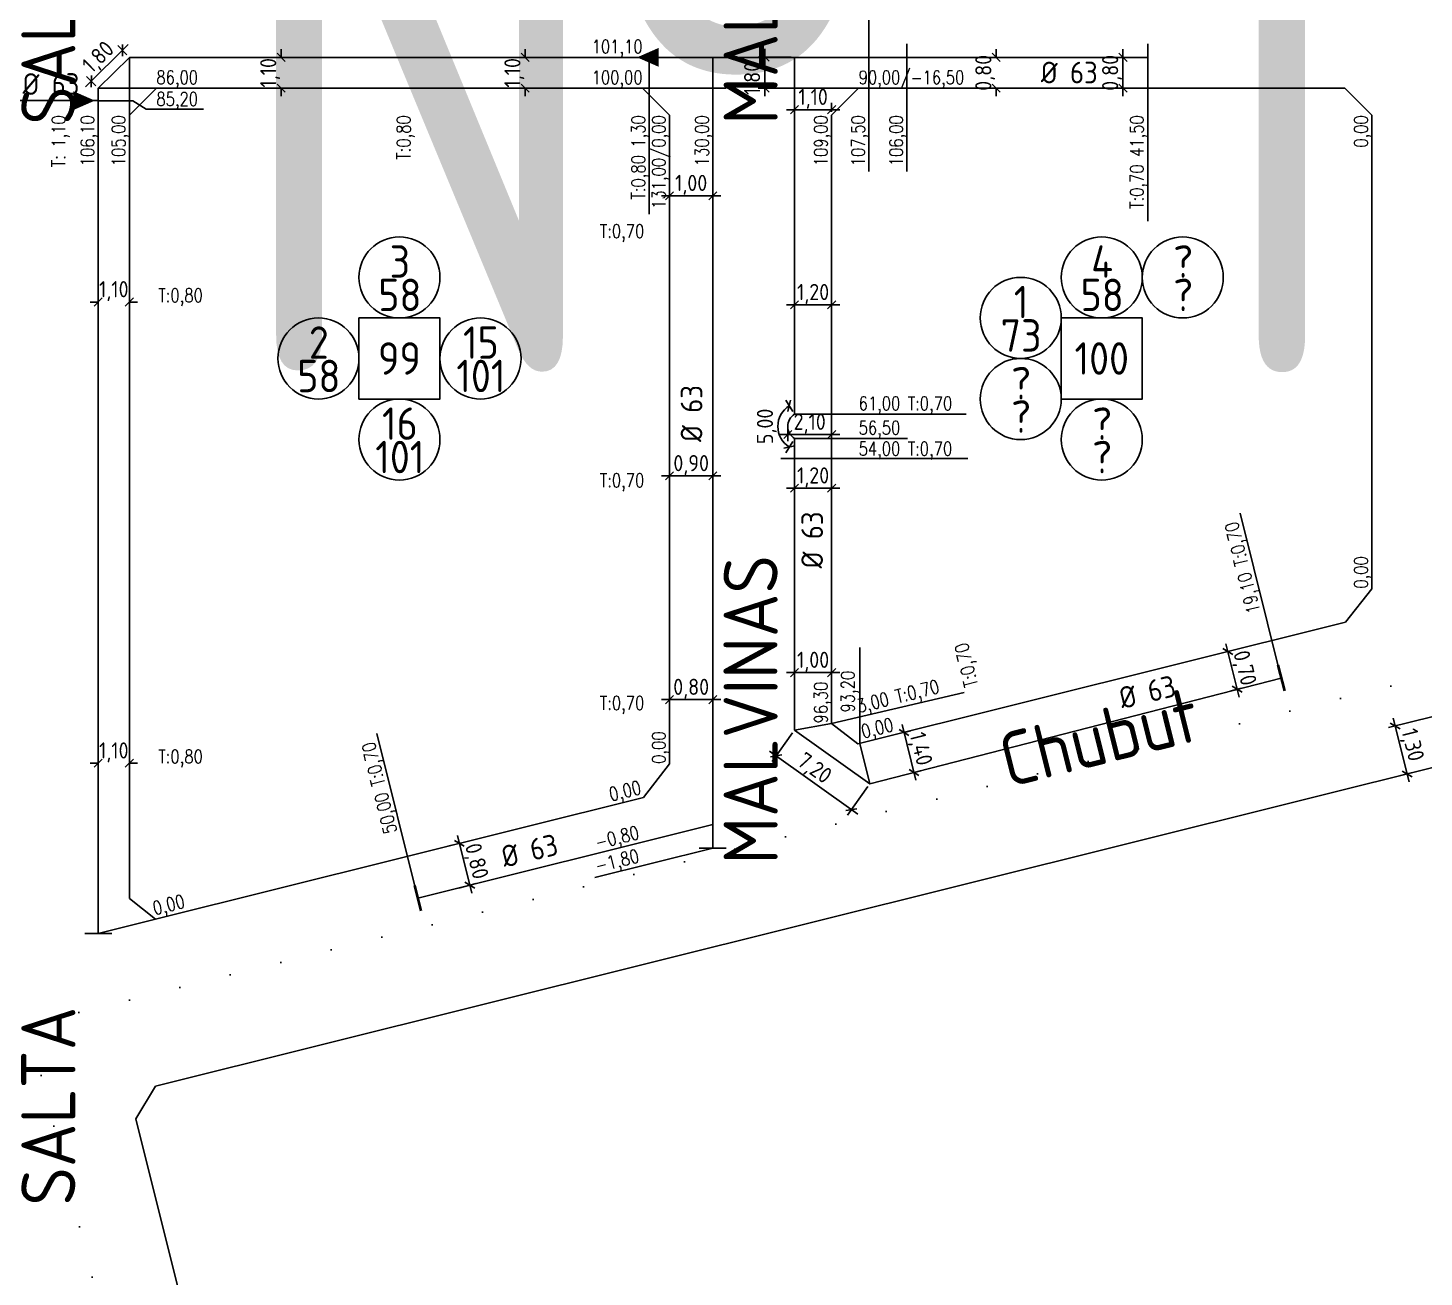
# Model space of a CAD drawing. Extents: x -48 to 13651, y -112 to 3468.
# Drawn here: x 2533.5 to 2791.9, y 859.2 to 1090.3 of the extents above; entities that cross this region are included whole.
import ezdxf
from ezdxf.enums import TextEntityAlignment as Align

# ---------------------------------------------------------------- set-up
doc = ezdxf.new("R2010")
doc.units = 0
doc.header["$LTSCALE"] = 6
doc.header["$MEASUREMENT"] = 0
doc.linetypes.add('DOT2', pattern=[3.175, 0, -3.175])
doc.layers.get('0').update_dxf_attribs({"linetype": 'CONTINUOUS'})
doc.layers.get('DEFPOINTS').update_dxf_attribs({"linetype": 'CONTINUOUS'})
for name, color, linetype in [('A50', 40, 'CONTINUOUS'), ('AMPLIACIONES', 2, 'CONTINUOUS'), ('CAS', 7, 'CONTINUOUS'), ('Caño 110mm', 170, 'CONTINUOUS'), ('COTA', 2, 'CONTINUOUS'), ('Cotas', 7, 'CONTINUOUS'), ('MANZANAS', 7, 'CONTINUOUS'), ('NUMERO-CROQUIS', 13, 'CONTINUOUS'), ('NUMERO-MANZANA', 4, 'CONTINUOUS'), ('PROGRESIVA', 60, 'CONTINUOUS'), ('RADIO', 4, 'DOT2'), ('REDUCCIONES', 13, 'CONTINUOUS'), ('TXTDIAMETRO', 7, 'CONTINUOUS')]:
    doc.layers.add(name, color=color, linetype=linetype)
doc.layers.add('ATENCION', color=7, linetype='CONTINUOUS', plot=False)
doc.styles.add('ABADIMTCONDE', font='isocp.shx')
doc.styles.add('GEOSLAB703LTBT', font='isocp.shx', dxfattribs={"width": 0.9, "height": 8})
doc.styles.add('ROMANS', font='romans.shx', dxfattribs={"width": 0.8, "height": 2.5})
doc.dimstyles.new('COTA02', dxfattribs={"dimtxt": 3, "dimasz": 1.5, "dimexe": 1.25, "dimexo": 0.625, "dimgap": 0.3, "dimtad": 1, "dimtoh": 1, "dimdsep": 46, "dimlunit": 6, "dimtxsty": 'ABADIMTCONDE', "dimblk1": 'OBLIQUE', "dimblk2": 'OBLIQUE', "dimsah": 1, "dimcen": 2.5, "dimdle": 1.5, "dimclrd": 60, "dimclre": 60, "dimclrt": 256, "dimadec": 0, "dimazin": 0, "dimtfac": 1, "dimtix": 1, "dimtofl": 0, "dimtmove": 0, "dimatfit": 0, "dimldrblk": 'OBLIQUE', "dimfxl": 1, "dimtolj": 1, "dimtzin": 0, "dimarcsym": 0})

# ---------------------------------------------------------------- blocks, each defined once
blk = doc.blocks.new('CUADRADO')
at = {"layer": 'NUMERO-MANZANA', "linetype": 'Continuous'}
blk.add_lwpolyline([(-7.5, -7.5), (7.5, -7.5), (7.5, 7.5), (-7.5, 7.5)], close=True, dxfattribs=at)
blk = doc.blocks.new('_OBLIQUE')
at = {"color": 0, "linetype": 'ByBlock'}
blk.add_line((-0.5, -0.5), (0.5, 0.5), dxfattribs=at)
blk = doc.blocks.new('*D1523')
at = {"layer": 'DEFPOINTS', "color": 0, "transparency": 16777216}
for p in [(2669.89, 1084.91), (2675.36, 1084.91), (2675.36, 1079.15)]:
    blk.add_point(p, dxfattribs=at)
at = {"layer": 'PROGRESIVA', "color": 60, "lineweight": -2, "transparency": 16777216}
for p, q in [((2669.89, 1077.65), (2669.89, 1086.41)), ((2674.73, 1084.91), (2668.64, 1084.91)), ((2674.73, 1079.15), (2668.64, 1079.15))]:
    blk.add_line(p, q, dxfattribs=at)
at = {"layer": 'PROGRESIVA', "color": 60, "lineweight": -2, "transparency": 16777216, "xscale": 1.5, "yscale": 1.5, "zscale": 1.5}
for p, rotation in [((2669.89, 1084.91), 90), ((2669.89, 1079.15), 270)]:
    blk.add_blockref('_OBLIQUE', p, dxfattribs=dict(at, rotation=rotation))
at = {"layer": 'PROGRESIVA', "transparency": 16777216, "insert": (2667.86, 1080.96), "char_height": 3, "attachment_point": 5, "rotation": 90, "style": 'ABADIMTCONDE'}
blk.add_mtext('\\A1;1,80', dxfattribs=at)
blk = doc.blocks.new('*D1524')
at = {"layer": 'DEFPOINTS', "color": 0, "transparency": 16777216}
for p in [(2625.52, 1084.86), (2626.15, 1084.86), (2626.15, 1079.15)]:
    blk.add_point(p, dxfattribs=at)
at = {"layer": 'PROGRESIVA', "color": 60, "lineweight": -2, "transparency": 16777216}
for p, q in [((2625.52, 1084.86), (2625.52, 1086.36)), ((2625.52, 1084.86), (2624.27, 1084.86)), ((2625.52, 1079.15), (2624.27, 1079.15)), ((2625.52, 1079.15), (2625.52, 1077.65))]:
    blk.add_line(p, q, dxfattribs=at)
at = {"layer": 'PROGRESIVA', "color": 60, "lineweight": -2, "transparency": 16777216, "xscale": 1.5, "yscale": 1.5, "zscale": 1.5}
for p, rotation in [((2625.52, 1084.86), 270), ((2625.52, 1079.15), 90)]:
    blk.add_blockref('_OBLIQUE', p, dxfattribs=dict(at, rotation=rotation))
at = {"layer": 'PROGRESIVA', "transparency": 16777216, "insert": (2623.49, 1082), "char_height": 3, "attachment_point": 5, "rotation": 90, "style": 'ABADIMTCONDE'}
blk.add_mtext('\\A1;1,10', dxfattribs=at)
blk = doc.blocks.new('*D1525')
at = {"layer": 'DEFPOINTS', "color": 0, "transparency": 16777216}
for p in [(2580.32, 1084.86), (2580.95, 1084.86), (2580.95, 1079.15)]:
    blk.add_point(p, dxfattribs=at)
at = {"layer": 'PROGRESIVA', "color": 60, "lineweight": -2, "transparency": 16777216}
for p, q in [((2580.32, 1084.86), (2580.32, 1086.36)), ((2580.32, 1084.86), (2579.07, 1084.86)), ((2580.32, 1079.15), (2579.07, 1079.15)), ((2580.32, 1079.15), (2580.32, 1077.65))]:
    blk.add_line(p, q, dxfattribs=at)
at = {"layer": 'PROGRESIVA', "color": 60, "lineweight": -2, "transparency": 16777216, "xscale": 1.5, "yscale": 1.5, "zscale": 1.5}
for p, rotation in [((2580.32, 1084.86), 270), ((2580.32, 1079.15), 90)]:
    blk.add_blockref('_OBLIQUE', p, dxfattribs=dict(at, rotation=rotation))
at = {"layer": 'PROGRESIVA', "transparency": 16777216, "insert": (2578.29, 1082), "char_height": 3, "attachment_point": 5, "rotation": 90, "style": 'ABADIMTCONDE'}
blk.add_mtext('\\A1;1,10', dxfattribs=at)
blk = doc.blocks.new('*D1526')
at = {"layer": 'DEFPOINTS', "color": 0, "transparency": 16777216}
for p in [(2552.23, 1084.86), (2545.19, 1080.43), (2546.47, 1079.15)]:
    blk.add_point(p, dxfattribs=at)
at = {"layer": 'PROGRESIVA', "color": 60, "lineweight": -2, "transparency": 16777216}
for p, q in [((2552.02, 1087.21), (2544.13, 1079.38)), ((2551.79, 1085.31), (2550.08, 1087.04)), ((2546.03, 1079.59), (2544.31, 1081.32))]:
    blk.add_line(p, q, dxfattribs=at)
at = {"layer": 'PROGRESIVA', "color": 60, "lineweight": -2, "transparency": 16777216, "xscale": 1.5, "yscale": 1.5, "zscale": 1.5}
for p, rotation in [((2550.96, 1086.15), 44.76811849704754), ((2545.19, 1080.43), 224.7681184970475)]:
    blk.add_blockref('_OBLIQUE', p, dxfattribs=dict(at, rotation=rotation))
at = {"layer": 'PROGRESIVA', "transparency": 16777216, "insert": (2546.65, 1084.73), "char_height": 3, "attachment_point": 5, "rotation": 44.7681, "style": 'ABADIMTCONDE'}
blk.add_mtext('\\A1;1,80', dxfattribs=at)
blk = doc.blocks.new('*D1527')
at = {"layer": 'DEFPOINTS', "color": 0, "transparency": 16777216}
for p in [(2552.23, 954.25), (2546.47, 951.95), (2552.23, 951.95)]:
    blk.add_point(p, dxfattribs=at)
at = {"layer": 'PROGRESIVA', "color": 60, "lineweight": -2, "transparency": 16777216}
for p, q in [((2546.47, 954.25), (2544.97, 954.25)), ((2546.47, 952.57), (2546.47, 955.5)), ((2552.23, 952.57), (2552.23, 955.5)), ((2552.23, 954.25), (2553.73, 954.25))]:
    blk.add_line(p, q, dxfattribs=at)
at = {"layer": 'PROGRESIVA', "color": 60, "lineweight": -2, "transparency": 16777216, "xscale": 1.5, "yscale": 1.5, "zscale": 1.5}
blk.add_blockref('_OBLIQUE', (2546.47, 954.25), dxfattribs=at)
at = {"layer": 'PROGRESIVA', "color": 60, "lineweight": -2, "transparency": 16777216, "xscale": 1.5, "yscale": 1.5, "zscale": 1.5, "rotation": 180}
blk.add_blockref('_OBLIQUE', (2552.23, 954.25), dxfattribs=at)
at = {"layer": 'PROGRESIVA', "transparency": 16777216, "insert": (2549.35, 956.27), "char_height": 3, "attachment_point": 5, "style": 'ABADIMTCONDE'}
blk.add_mtext('\\A1;1,10', dxfattribs=at)
blk = doc.blocks.new('*D1528')
at = {"layer": 'DEFPOINTS', "color": 0, "transparency": 16777216}
for p in [(2552.23, 1039.59), (2546.47, 1037.28), (2552.23, 1037.28)]:
    blk.add_point(p, dxfattribs=at)
at = {"layer": 'PROGRESIVA', "color": 60, "lineweight": -2, "transparency": 16777216}
for p, q in [((2546.47, 1039.59), (2544.97, 1039.59)), ((2546.47, 1037.91), (2546.47, 1040.84)), ((2552.23, 1037.91), (2552.23, 1040.84)), ((2552.23, 1039.59), (2553.73, 1039.59))]:
    blk.add_line(p, q, dxfattribs=at)
at = {"layer": 'PROGRESIVA', "color": 60, "lineweight": -2, "transparency": 16777216, "xscale": 1.5, "yscale": 1.5, "zscale": 1.5}
blk.add_blockref('_OBLIQUE', (2546.47, 1039.59), dxfattribs=at)
at = {"layer": 'PROGRESIVA', "color": 60, "lineweight": -2, "transparency": 16777216, "xscale": 1.5, "yscale": 1.5, "zscale": 1.5, "rotation": 180}
blk.add_blockref('_OBLIQUE', (2552.23, 1039.59), dxfattribs=at)
at = {"layer": 'PROGRESIVA', "transparency": 16777216, "insert": (2549.35, 1041.61), "char_height": 3, "attachment_point": 5, "style": 'ABADIMTCONDE'}
blk.add_mtext('\\A1;1,10', dxfattribs=at)
blk = doc.blocks.new('*D1532')
at = {"layer": 'DEFPOINTS', "color": 0, "transparency": 16777216}
for p in [(2696.17, 1084.86), (2712.69, 1084.86), (2702.67, 1079.15)]:
    blk.add_point(p, dxfattribs=at)
at = {"layer": 'PROGRESIVA', "color": 60, "lineweight": -2, "transparency": 16777216}
for p, q in [((2712.69, 1084.86), (2712.69, 1086.36)), ((2696.8, 1084.86), (2713.94, 1084.86)), ((2703.3, 1079.15), (2713.94, 1079.15)), ((2712.69, 1079.15), (2712.69, 1077.65))]:
    blk.add_line(p, q, dxfattribs=at)
at = {"layer": 'PROGRESIVA', "color": 60, "lineweight": -2, "transparency": 16777216, "xscale": 1.5, "yscale": 1.5, "zscale": 1.5}
for p, rotation in [((2712.69, 1084.86), 270), ((2712.69, 1079.15), 90)]:
    blk.add_blockref('_OBLIQUE', p, dxfattribs=dict(at, rotation=rotation))
at = {"layer": 'PROGRESIVA', "transparency": 16777216, "insert": (2710.66, 1082), "char_height": 3, "attachment_point": 5, "rotation": 90, "style": 'ABADIMTCONDE'}
blk.add_mtext('\\A1;0,80', dxfattribs=at)
blk = doc.blocks.new('*D1570')
at = {"layer": 'DEFPOINTS', "color": 0, "transparency": 16777216}
for p in [(2675.36, 1018.83), (2672.52, 1018.06), (2676.75, 1016.58), (2675.36, 1014.33)]:
    blk.add_point(p, dxfattribs=at)
at = {"layer": 'PROGRESIVA', "color": 60, "lineweight": -2, "transparency": 16777216}
for p, q in [((2675.03, 1019.36), (2673.73, 1021.45)), ((2675.03, 1013.79), (2673.73, 1011.7))]:
    blk.add_line(p, q, dxfattribs=at)
blk.add_arc((2676.75, 1016.58), 4.48, 121.8142, 238.1858, dxfattribs=at)
at = {"layer": 'PROGRESIVA', "color": 60, "lineweight": -2, "transparency": 16777216, "xscale": 1.5, "yscale": 1.5, "zscale": 1.5}
for p, rotation in [((2674.39, 1020.39), 31.81424730121556), ((2674.39, 1012.77), 328.1857526987845)]:
    blk.add_blockref('_OBLIQUE', p, dxfattribs=dict(at, rotation=rotation))
at = {"layer": 'PROGRESIVA', "transparency": 16777216, "insert": (2670.24, 1016.58), "char_height": 3, "attachment_point": 5, "rotation": 90, "style": 'ABADIMTCONDE'}
blk.add_mtext('\\A1;5,00', dxfattribs=at)
blk = doc.blocks.new('*D1571')
at = {"layer": 'DEFPOINTS', "color": 0, "transparency": 16777216}
for p in [(2674.11, 1016.8), (2682.23, 1016.1), (2674.11, 1015.07)]:
    blk.add_point(p, dxfattribs=at)
at = {"layer": 'PROGRESIVA', "color": 60, "lineweight": -2, "transparency": 16777216}
for p, q in [((2674.11, 1016.18), (2674.11, 1013.82)), ((2683.73, 1015.07), (2672.61, 1015.07)), ((2682.23, 1015.48), (2682.23, 1013.82))]:
    blk.add_line(p, q, dxfattribs=at)
at = {"layer": 'PROGRESIVA', "color": 60, "lineweight": -2, "transparency": 16777216, "xscale": 1.5, "yscale": 1.5, "zscale": 1.5, "rotation": 180}
blk.add_blockref('_OBLIQUE', (2674.11, 1015.07), dxfattribs=at)
at = {"layer": 'PROGRESIVA', "color": 60, "lineweight": -2, "transparency": 16777216, "xscale": 1.5, "yscale": 1.5, "zscale": 1.5}
blk.add_blockref('_OBLIQUE', (2682.23, 1015.07), dxfattribs=at)
at = {"layer": 'PROGRESIVA', "transparency": 16777216, "insert": (2678.17, 1017.09), "char_height": 3, "attachment_point": 5, "style": 'ABADIMTCONDE'}
blk.add_mtext('\\A1;2,10', dxfattribs=at)
blk = doc.blocks.new('*D1572')
at = {"layer": 'DEFPOINTS', "color": 0, "transparency": 16777216}
for p in [(2675.36, 1010.62), (2682.23, 1010.62), (2682.23, 1005.14)]:
    blk.add_point(p, dxfattribs=at)
at = {"layer": 'PROGRESIVA', "color": 60, "lineweight": -2, "transparency": 16777216}
for p, q in [((2675.36, 1010), (2675.36, 1003.89)), ((2682.23, 1010), (2682.23, 1003.89)), ((2673.86, 1005.14), (2683.73, 1005.14))]:
    blk.add_line(p, q, dxfattribs=at)
at = {"layer": 'PROGRESIVA', "color": 60, "lineweight": -2, "transparency": 16777216, "xscale": 1.5, "yscale": 1.5, "zscale": 1.5, "rotation": 180}
blk.add_blockref('_OBLIQUE', (2675.36, 1005.14), dxfattribs=at)
at = {"layer": 'PROGRESIVA', "color": 60, "lineweight": -2, "transparency": 16777216, "xscale": 1.5, "yscale": 1.5, "zscale": 1.5}
blk.add_blockref('_OBLIQUE', (2682.23, 1005.14), dxfattribs=at)
at = {"layer": 'PROGRESIVA', "transparency": 16777216, "insert": (2678.8, 1007.16), "char_height": 3, "attachment_point": 5, "style": 'ABADIMTCONDE'}
blk.add_mtext('\\A1;1,20', dxfattribs=at)
blk = doc.blocks.new('*D1573')
at = {"layer": 'DEFPOINTS', "color": 0, "transparency": 16777216}
for p in [(2675.36, 1076.36), (2682.23, 1075.18), (2682.23, 1074.15)]:
    blk.add_point(p, dxfattribs=at)
at = {"layer": 'PROGRESIVA', "color": 60, "lineweight": -2, "transparency": 16777216}
for p, q in [((2673.86, 1075.18), (2683.73, 1075.18)), ((2675.36, 1075.74), (2675.36, 1073.93)), ((2682.23, 1074.77), (2682.23, 1076.43))]:
    blk.add_line(p, q, dxfattribs=at)
at = {"layer": 'PROGRESIVA', "color": 60, "lineweight": -2, "transparency": 16777216, "xscale": 1.5, "yscale": 1.5, "zscale": 1.5, "rotation": 180}
blk.add_blockref('_OBLIQUE', (2675.36, 1075.18), dxfattribs=at)
at = {"layer": 'PROGRESIVA', "color": 60, "lineweight": -2, "transparency": 16777216, "xscale": 1.5, "yscale": 1.5, "zscale": 1.5}
blk.add_blockref('_OBLIQUE', (2682.23, 1075.18), dxfattribs=at)
at = {"layer": 'PROGRESIVA', "transparency": 16777216, "insert": (2678.8, 1077.2), "char_height": 3, "attachment_point": 5, "style": 'ABADIMTCONDE'}
blk.add_mtext('\\A1;1,10', dxfattribs=at)
blk = doc.blocks.new('D63')
at = {"layer": 'TXTDIAMETRO', "color": 7, "ltscale": 0.1, "style": 'ABADIMTCONDE'}
blk.add_text('Ø 63', height=4, dxfattribs=at).set_placement((0, 0), align=Align.MIDDLE)
blk = doc.blocks.new('*D1633')
at = {"layer": 'COTA', "color": 60, "lineweight": -2, "transparency": 16777216}
for p, q in [((2652.23, 965.19), (2652.23, 967.27)), ((2660.22, 965.19), (2660.22, 967.27)), ((2650.73, 966.02), (2661.72, 966.02))]:
    blk.add_line(p, q, dxfattribs=at)
at = {"layer": 'DEFPOINTS', "color": 0, "transparency": 16777216}
for p in [(2652.23, 964.57), (2660.22, 966.02), (2660.22, 964.57)]:
    blk.add_point(p, dxfattribs=at)
at = {"layer": 'COTA', "color": 60, "lineweight": -2, "transparency": 16777216, "xscale": 1.5, "yscale": 1.5, "zscale": 1.5, "rotation": 180}
blk.add_blockref('_OBLIQUE', (2652.23, 966.02), dxfattribs=at)
at = {"layer": 'COTA', "color": 60, "lineweight": -2, "transparency": 16777216, "xscale": 1.5, "yscale": 1.5, "zscale": 1.5}
blk.add_blockref('_OBLIQUE', (2660.22, 966.02), dxfattribs=at)
at = {"layer": 'COTA', "transparency": 16777216, "insert": (2656.23, 968.04), "char_height": 3, "attachment_point": 5, "style": 'ABADIMTCONDE'}
blk.add_mtext('\\A1;0,80', dxfattribs=at)
blk = doc.blocks.new('*D1634')
at = {"layer": 'COTA', "color": 60, "lineweight": -2, "transparency": 16777216}
for p, q in [((2652.23, 1006.58), (2652.23, 1008.66)), ((2660.22, 1006.58), (2660.22, 1008.66)), ((2650.73, 1007.41), (2661.72, 1007.41))]:
    blk.add_line(p, q, dxfattribs=at)
at = {"layer": 'DEFPOINTS', "color": 0, "transparency": 16777216}
for p in [(2652.23, 1005.95), (2660.22, 1007.41), (2660.22, 1005.95)]:
    blk.add_point(p, dxfattribs=at)
at = {"layer": 'COTA', "color": 60, "lineweight": -2, "transparency": 16777216, "xscale": 1.5, "yscale": 1.5, "zscale": 1.5, "rotation": 180}
blk.add_blockref('_OBLIQUE', (2652.23, 1007.41), dxfattribs=at)
at = {"layer": 'COTA', "color": 60, "lineweight": -2, "transparency": 16777216, "xscale": 1.5, "yscale": 1.5, "zscale": 1.5}
blk.add_blockref('_OBLIQUE', (2660.22, 1007.41), dxfattribs=at)
at = {"layer": 'COTA', "transparency": 16777216, "insert": (2656.23, 1009.43), "char_height": 3, "attachment_point": 5, "style": 'ABADIMTCONDE'}
blk.add_mtext('\\A1;0,90', dxfattribs=at)
blk = doc.blocks.new('*D1635')
at = {"layer": 'COTA', "color": 60, "lineweight": -2, "transparency": 16777216}
for p, q in [((2652.23, 1058.43), (2652.23, 1060.5)), ((2660.22, 1058.43), (2660.22, 1060.5)), ((2650.73, 1059.25), (2661.72, 1059.25))]:
    blk.add_line(p, q, dxfattribs=at)
at = {"layer": 'DEFPOINTS', "color": 0, "transparency": 16777216}
for p in [(2652.23, 1057.8), (2660.22, 1059.25), (2660.22, 1057.8)]:
    blk.add_point(p, dxfattribs=at)
at = {"layer": 'COTA', "color": 60, "lineweight": -2, "transparency": 16777216, "xscale": 1.5, "yscale": 1.5, "zscale": 1.5, "rotation": 180}
blk.add_blockref('_OBLIQUE', (2652.23, 1059.25), dxfattribs=at)
at = {"layer": 'COTA', "color": 60, "lineweight": -2, "transparency": 16777216, "xscale": 1.5, "yscale": 1.5, "zscale": 1.5}
blk.add_blockref('_OBLIQUE', (2660.22, 1059.25), dxfattribs=at)
at = {"layer": 'COTA', "transparency": 16777216, "insert": (2656.23, 1061.28), "char_height": 3, "attachment_point": 5, "style": 'ABADIMTCONDE'}
blk.add_mtext('\\A1;1,00', dxfattribs=at)
blk = doc.blocks.new('Tapa')
at = {"layer": 'Cotas', "lineweight": 40, "ltscale": 3}
blk.add_line((-2.43, 0), (2.43, 0), dxfattribs=at)
blk = doc.blocks.new('*D1637')
at = {"layer": 'COTA', "color": 60, "lineweight": -2, "transparency": 16777216}
for p, q in [((2612.95, 940.89), (2615.61, 930.22)), ((2611.19, 938.91), (2614.52, 939.74)), ((2613.13, 931.15), (2616.46, 931.98))]:
    blk.add_line(p, q, dxfattribs=at)
at = {"layer": 'DEFPOINTS', "color": 0, "transparency": 16777216}
for p in [(2610.59, 938.76), (2612.52, 930.99), (2615.25, 931.67)]:
    blk.add_point(p, dxfattribs=at)
at = {"layer": 'COTA', "color": 60, "lineweight": -2, "transparency": 16777216, "xscale": 1.5, "yscale": 1.5, "zscale": 1.5}
for p, rotation in [((2613.31, 939.44), 103.9999999999996), ((2615.25, 931.67), 283.9999999999997)]:
    blk.add_blockref('_OBLIQUE', p, dxfattribs=dict(at, rotation=rotation))
at = {"layer": 'COTA', "transparency": 16777216, "insert": (2616.24, 936.07), "char_height": 3, "attachment_point": 5, "rotation": 284, "style": 'ABADIMTCONDE'}
blk.add_mtext('\\A1;0,80', dxfattribs=at)
blk = doc.blocks.new('CUPLARED')
at = {"layer": 'REDUCCIONES'}
blk.add_lwpolyline([(4, 0, 0, 3.5, 0), (0, 0, 3.5, 3.5, 0)], format="xyseb", dxfattribs=at)
blk = doc.blocks.new('*D1779')
at = {"layer": 'COTA', "color": 60, "lineweight": -2, "transparency": 16777216}
for p, q in [((2674.99, 959.87), (2671.22, 954.59)), ((2687.11, 944.8), (2670.73, 956.48)), ((2688.93, 949.93), (2685.16, 944.65))]:
    blk.add_line(p, q, dxfattribs=at)
at = {"layer": 'DEFPOINTS', "color": 0, "transparency": 16777216}
for p in [(2675.36, 960.38), (2671.95, 955.61), (2689.29, 950.44)]:
    blk.add_point(p, dxfattribs=at)
at = {"layer": 'COTA', "color": 60, "lineweight": -2, "transparency": 16777216, "xscale": 1.5, "yscale": 1.5, "zscale": 1.5}
for p, rotation in [((2671.95, 955.61), 144.502491652253), ((2685.88, 945.67), 324.502491652253)]:
    blk.add_blockref('_OBLIQUE', p, dxfattribs=dict(at, rotation=rotation))
at = {"layer": 'COTA', "transparency": 16777216, "insert": (2678.92, 953.12), "char_height": 3, "attachment_point": 5, "rotation": 324.5025, "style": 'ABADIMTCONDE'}
blk.add_mtext('\\A1;7,20', dxfattribs=at)
blk = doc.blocks.new('*D1780')
at = {"layer": 'DEFPOINTS', "color": 0, "transparency": 16777216}
for p in [(2675.36, 1044.55), (2682.23, 1044.55), (2682.23, 1039.06)]:
    blk.add_point(p, dxfattribs=at)
at = {"layer": 'PROGRESIVA', "color": 60, "lineweight": -2, "transparency": 16777216}
for p, q in [((2675.36, 1043.92), (2675.36, 1037.81)), ((2682.23, 1043.92), (2682.23, 1037.81)), ((2673.86, 1039.06), (2683.73, 1039.06))]:
    blk.add_line(p, q, dxfattribs=at)
at = {"layer": 'PROGRESIVA', "color": 60, "lineweight": -2, "transparency": 16777216, "xscale": 1.5, "yscale": 1.5, "zscale": 1.5, "rotation": 180}
blk.add_blockref('_OBLIQUE', (2675.36, 1039.06), dxfattribs=at)
at = {"layer": 'PROGRESIVA', "color": 60, "lineweight": -2, "transparency": 16777216, "xscale": 1.5, "yscale": 1.5, "zscale": 1.5}
blk.add_blockref('_OBLIQUE', (2682.23, 1039.06), dxfattribs=at)
at = {"layer": 'PROGRESIVA', "transparency": 16777216, "insert": (2678.8, 1041.09), "char_height": 3, "attachment_point": 5, "style": 'ABADIMTCONDE'}
blk.add_mtext('\\A1;1,20', dxfattribs=at)
blk = doc.blocks.new('*D1781')
at = {"layer": 'DEFPOINTS', "color": 0, "transparency": 16777216}
for p in [(2675.36, 976.5), (2682.23, 976.5), (2682.23, 971.02)]:
    blk.add_point(p, dxfattribs=at)
at = {"layer": 'PROGRESIVA', "color": 60, "lineweight": -2, "transparency": 16777216}
for p, q in [((2675.36, 975.88), (2675.36, 969.77)), ((2682.23, 975.88), (2682.23, 969.77)), ((2673.86, 971.02), (2683.73, 971.02))]:
    blk.add_line(p, q, dxfattribs=at)
at = {"layer": 'PROGRESIVA', "color": 60, "lineweight": -2, "transparency": 16777216, "xscale": 1.5, "yscale": 1.5, "zscale": 1.5, "rotation": 180}
blk.add_blockref('_OBLIQUE', (2675.36, 971.02), dxfattribs=at)
at = {"layer": 'PROGRESIVA', "color": 60, "lineweight": -2, "transparency": 16777216, "xscale": 1.5, "yscale": 1.5, "zscale": 1.5}
blk.add_blockref('_OBLIQUE', (2682.23, 971.02), dxfattribs=at)
at = {"layer": 'PROGRESIVA', "transparency": 16777216, "insert": (2678.8, 973.04), "char_height": 3, "attachment_point": 5, "style": 'ABADIMTCONDE'}
blk.add_mtext('\\A1;1,00', dxfattribs=at)
blk = doc.blocks.new('*D1782')
at = {"layer": 'COTA', "color": 60, "lineweight": -2, "transparency": 16777216}
for p, q in [((2697.83, 951.09), (2695.26, 961.41)), ((2695.68, 959.97), (2696.83, 960.26)), ((2697.53, 952.56), (2698.68, 952.84))]:
    blk.add_line(p, q, dxfattribs=at)
at = {"layer": 'DEFPOINTS', "color": 0, "transparency": 16777216}
for p in [(2695.07, 959.82), (2695.62, 959.96), (2696.92, 952.41)]:
    blk.add_point(p, dxfattribs=at)
at = {"layer": 'COTA', "color": 60, "lineweight": -2, "transparency": 16777216, "xscale": 1.5, "yscale": 1.5, "zscale": 1.5}
for p, rotation in [((2695.62, 959.96), 104.0000000000004), ((2697.47, 952.54), 284.0000000000003)]:
    blk.add_blockref('_OBLIQUE', p, dxfattribs=dict(at, rotation=rotation))
at = {"layer": 'COTA', "transparency": 16777216, "insert": (2698.48, 956.85), "char_height": 3, "attachment_point": 5, "rotation": 284, "style": 'ABADIMTCONDE'}
blk.add_mtext('\\A1;1,40', dxfattribs=at)
blk = doc.blocks.new('*D1783')
at = {"layer": 'COTA', "color": 60, "lineweight": -2, "transparency": 16777216}
for p, q in [((2756.31, 975.09), (2754.36, 974.6)), ((2757.67, 966.48), (2755.21, 976.36)), ((2758.04, 968.12), (2756.1, 967.64))]:
    blk.add_line(p, q, dxfattribs=at)
at = {"layer": 'DEFPOINTS', "color": 0, "transparency": 16777216}
for p in [(2755.57, 974.91), (2756.91, 975.24), (2758.65, 968.27)]:
    blk.add_point(p, dxfattribs=at)
at = {"layer": 'COTA', "color": 60, "lineweight": -2, "transparency": 16777216, "xscale": 1.5, "yscale": 1.5, "zscale": 1.5}
for p, rotation in [((2755.57, 974.91), 104.0000000000016), ((2757.31, 967.94), 284.0000000000016)]:
    blk.add_blockref('_OBLIQUE', p, dxfattribs=dict(at, rotation=rotation))
at = {"layer": 'COTA', "transparency": 16777216, "insert": (2758.44, 971.81), "char_height": 3, "attachment_point": 5, "rotation": 284, "style": 'ABADIMTCONDE'}
blk.add_mtext('\\A1;0,70', dxfattribs=at)
blk = doc.blocks.new('*D1785')
at = {"layer": 'COTA', "color": 60, "lineweight": -2, "transparency": 16777216}
for p, q in [((2793.57, 962.89), (2785.33, 960.84)), ((2786.18, 962.6), (2789.12, 950.81)), ((2795.78, 954.01), (2787.55, 951.96))]:
    blk.add_line(p, q, dxfattribs=at)
at = {"layer": 'DEFPOINTS', "color": 0, "transparency": 16777216}
for p in [(2794.18, 963.04), (2796.39, 954.16), (2788.76, 952.26)]:
    blk.add_point(p, dxfattribs=at)
at = {"layer": 'COTA', "color": 60, "lineweight": -2, "transparency": 16777216, "xscale": 1.5, "yscale": 1.5, "zscale": 1.5}
for p, rotation in [((2786.55, 961.14), 103.9999999999988), ((2788.76, 952.26), 283.9999999999988)]:
    blk.add_blockref('_OBLIQUE', p, dxfattribs=dict(at, rotation=rotation))
at = {"layer": 'COTA', "transparency": 16777216, "insert": (2789.52, 957.59), "char_height": 3, "attachment_point": 5, "rotation": 284, "style": 'ABADIMTCONDE'}
blk.add_mtext('\\A1;1,30', dxfattribs=at)
blk = doc.blocks.new('*D1786')
at = {"layer": 'DEFPOINTS', "color": 0, "transparency": 16777216}
for p in [(2735.29, 1084.86), (2736.16, 1084.86), (2735.29, 1079.15)]:
    blk.add_point(p, dxfattribs=at)
at = {"layer": 'PROGRESIVA', "color": 60, "lineweight": -2, "transparency": 16777216}
for p, q in [((2736.16, 1077.65), (2736.16, 1086.36)), ((2735.91, 1084.86), (2737.41, 1084.86)), ((2735.91, 1079.15), (2737.41, 1079.15))]:
    blk.add_line(p, q, dxfattribs=at)
at = {"layer": 'PROGRESIVA', "color": 60, "lineweight": -2, "transparency": 16777216, "xscale": 1.5, "yscale": 1.5, "zscale": 1.5}
for p, rotation in [((2736.16, 1084.86), 90), ((2736.16, 1079.15), 270)]:
    blk.add_blockref('_OBLIQUE', p, dxfattribs=dict(at, rotation=rotation))
at = {"layer": 'PROGRESIVA', "transparency": 16777216, "insert": (2734.14, 1082), "char_height": 3, "attachment_point": 5, "rotation": 90, "style": 'ABADIMTCONDE'}
blk.add_mtext('\\A1;0,80', dxfattribs=at)

msp = doc.modelspace()

# ---------------------------------------------------------------- linework, layer by layer
at = {"layer": 'A50', "ltscale": 0.1}
for p, q in [((2552.234, 1084.862), (2546.47, 1079.145)), ((2648.449, 1084.862), (2552.234, 1084.862)), ((2546.47, 1079.145), (2546.47, 922.771))]:
    msp.add_line(p, q, dxfattribs=at)
at = {"layer": 'CAS', "ltscale": 0.1}
for p, q in [((2696.175, 1082.362), (2696.175, 1087.362)), ((2740.734, 1082.362), (2740.734, 1087.362)), ((2657.721, 1079.145), (2662.721, 1079.145)), ((2672.857, 1079.145), (2677.857, 1079.145)), ((2672.857, 1010.621), (2677.857, 1010.621)), ((2657.721, 938.56), (2662.721, 938.56)), ((2543.97, 922.771), (2548.97, 922.771))]:
    msp.add_line(p, q, dxfattribs=at)
at = {"layer": 'Caño 110mm', "ltscale": 0.1}
for p, q in [((2689.138, 1103.033), (2689.138, 1084.862)), ((2660.221, 1084.862), (2648.449, 1084.862)), ((2660.221, 1084.862), (2660.221, 1079.145)), ((2675.357, 1084.862), (2660.221, 1084.862)), ((2675.357, 1084.905), (2675.357, 1079.145)), ((2696.175, 1084.862), (2675.357, 1084.862)), ((2660.221, 1079.145), (2660.221, 942.887)), ((2660.221, 942.887), (2605.654, 929.282)), ((2660.221, 942.887), (2660.221, 938.56))]:
    msp.add_line(p, q, dxfattribs=at)
at = {"layer": 'Caño 110mm'}
for p, q in [((2696.175, 1084.862), (2740.734, 1084.862)), ((2675.357, 1079.145), (2675.357, 1018.826)), ((2546.47, 1076.859), (2530.066, 1076.859)), ((2675.357, 1014.326), (2675.357, 1010.621)), ((2675.357, 1010.621), (2675.357, 960.381)), ((2689.29, 950.443), (2765.426, 970.015)), ((2675.357, 960.381), (2689.29, 950.443))]:
    msp.add_line(p, q, dxfattribs=at)
msp.add_arc((2676.753, 1016.576), 2.648, 121.81425, 238.18575, dxfattribs=at)
at = {"layer": 'MANZANAS'}
for p, q in [((2557.234, 1079.145), (2552.234, 1074.145)), ((2647.234, 1079.145), (2557.234, 1079.145)), ((2652.234, 1074.145), (2647.234, 1079.145)), ((2687.234, 1079.145), (2682.234, 1074.145)), ((2777.234, 1079.145), (2687.234, 1079.145)), ((2782.234, 1074.145), (2777.234, 1079.145)), ((2552.234, 1074.145), (2552.234, 929.208)), ((2652.234, 954.141), (2652.234, 1074.145)), ((2682.234, 1074.145), (2682.234, 961.621)), ((2782.234, 986.553), (2782.234, 1074.145)), ((3110.085, 1032.378), (2557.085, 894.499)), ((2782.234, 986.553), (2777.382, 980.344)), ((2777.382, 980.344), (2687.085, 957.83)), ((2682.234, 961.621), (2687.085, 957.83)), ((2652.234, 954.141), (2647.382, 947.931)), ((2647.382, 947.931), (2557.085, 925.418)), ((2552.234, 929.208), (2557.085, 925.418)), ((2557.085, 894.499), (2553.443, 888.438)), ((2553.443, 888.438), (2669.566, 422.696))]:
    msp.add_line(p, q, dxfattribs=at)
at = {"layer": 'NUMERO-CROQUIS'}
for centre in [(2602.234, 1044.145), (2732.234, 1044.145), (2747.234, 1044.145), (2717.234, 1036.645), (2587.234, 1029.145), (2617.234, 1029.145), (2717.234, 1021.645), (2602.234, 1014.145), (2732.234, 1014.145)]:
    msp.add_circle(centre, 7.5, dxfattribs=at)
at = {"layer": 'PROGRESIVA'}
for p, q in [((2552.234, 1084.862), (2552.234, 1074.145)), ((2648.449, 1084.862), (2648.449, 1055.873)), ((2689.138, 1084.862), (2689.138, 1063.767)), ((2696.175, 1084.862), (2696.175, 1063.767)), ((2740.734, 1084.862), (2740.734, 1054.568)), ((2546.47, 1079.145), (2557.234, 1079.145)), ((2647.234, 1079.145), (2660.221, 1079.145)), ((2675.357, 1079.145), (2687.234, 1079.145)), ((2552.875, 1076.842), (2546.47, 1076.842)), ((2555.351, 1075.286), (2552.875, 1076.842)), ((2565.974, 1075.286), (2555.351, 1075.286)), ((2675.357, 1018.826), (2707.119, 1018.826)), ((2675.357, 1014.326), (2696.295, 1014.326)), ((2675.357, 1010.621), (2707.416, 1010.621)), ((2757.824, 1000.504), (2765.426, 970.015)), ((2687.427, 957.916), (2687.427, 975.654)), ((2682.234, 961.621), (2706.786, 967.352)), ((2675.357, 960.381), (2682.234, 961.621)), ((2598.053, 959.771), (2605.654, 929.282)), ((2689.29, 950.443), (2687.427, 957.916)), ((2660.221, 938.56), (2638.395, 933.119)), ((2546.47, 922.771), (2557.085, 925.418))]:
    msp.add_line(p, q, dxfattribs=at)
at = {"layer": 'RADIO', "color": 4, "ltscale": 0.5}
for q in [(2797.835, 971.543), (2709.645, 209.877)]:
    msp.add_line((2533.561, 905.792), q, dxfattribs=at)
at = {"layer": 'REDUCCIONES', "color": 13}
msp.add_lwpolyline([(2646.222, 1084.862, 0, 3.5, 0), (2650.222, 1084.862, 3.5, 3.5, 0)], format="xyseb", dxfattribs=at)

# ---------------------------------------------------------------- block references
at = {"layer": 'AMPLIACIONES', "ltscale": 0.1}
for name, p in [('D63', (2537.727, 1079.932)), ('CUADRADO', (2602.234, 1029.145)), ('CUADRADO', (2732.234, 1029.145))]:
    msp.add_blockref(name, p, dxfattribs=at)
at = {"layer": 'CAS', "rotation": 104.0000000000035}
msp.add_blockref('Tapa', (2605.654, 929.282), dxfattribs=at)
at = {"layer": 'COTA'}
msp.add_blockref('CUPLARED', (2541.856, 1076.859), dxfattribs=at)
at = {"layer": 'COTA', "rotation": 284.4163730781968}
msp.add_blockref('Tapa', (2765.426, 970.015), dxfattribs=at)
at = {"layer": 'TXTDIAMETRO'}
msp.add_blockref('D63', (2726.226, 1082.059), dxfattribs=at)
for p, rotation in [((2656.295, 1018.967), 90), ((2678.625, 995.569), 90), ((2740.66, 967.438), 13.74624089757119), ((2626.308, 938.085), 13.74624089757119)]:
    msp.add_blockref('D63', p, dxfattribs=dict(at, rotation=rotation))

# ---------------------------------------------------------------- texts
at = {"layer": 'ATENCION', "style": 'GEOSLAB703LTBT'}
for s, rotation, p in [('MALVINAS', 90, (2667.234, 1072.415)), ('MALVINAS', 90, (2667.234, 1072.415)), ('SALTA', 90, (2537.234, 1072.415)), ('SALTA', 90, (2537.234, 1072.415)), ('MALVINAS', 90, (2667.234, 935.55)), ('Chubut', 14, (2713.703, 954.554)), ('SALTA', 90, (2537.234, 872.415))]:
    msp.add_text(s, height=10, rotation=rotation, dxfattribs=at).set_placement(p, align=Align.MIDDLE_LEFT)
at = {"layer": 'NUMERO-CROQUIS', "style": 'GEOSLAB703LTBT'}
for s, p in [('3', (2602.305, 1047.089)), ('4', (2732.305, 1047.089)), ('?', (2747.305, 1047.089)), ('58', (2602.305, 1040.911)), ('1', (2717.305, 1039.589)), ('58', (2732.305, 1040.911)), ('?', (2747.305, 1040.911)), ('73', (2717.305, 1033.411)), ('2', (2587.305, 1032.089)), ('15', (2617.305, 1032.089)), ('58', (2587.305, 1025.911)), ('101', (2617.305, 1025.911)), ('?', (2717.305, 1024.589)), ('?', (2717.305, 1018.411)), ('16', (2602.305, 1017.089)), ('?', (2732.305, 1017.089)), ('101', (2602.305, 1010.911)), ('?', (2732.305, 1010.911))]:
    msp.add_text(s, height=6, dxfattribs=at).set_placement(p, align=Align.MIDDLE)
at = {"layer": 'NUMERO-MANZANA', "style": 'GEOSLAB703LTBT'}
for s, p in [('99', (2602.234, 1029.145)), ('100', (2732.234, 1029.145))]:
    msp.add_text(s, height=6, dxfattribs=at).set_placement(p, align=Align.MIDDLE)
at = {"layer": 'PROGRESIVA', "style": 'ROMANS', "width": 0.8}
for s, p in [('101,10', (2647.234, 1084.862)), ('100,00', (2647.234, 1079.145))]:
    msp.add_text(s, height=2.5, dxfattribs=at).set_placement(p, align=Align.BOTTOM_RIGHT)
for s, p in [('86,00', (2557.234, 1079.145)), ('90,00/-16,50', (2687.234, 1079.145)), ('85,20', (2557.234, 1075.166)), ('61,00 T:0,70', (2687.234, 1018.826)), ('56,50', (2687.234, 1014.326)), ('54,00 T:0,70', (2687.234, 1010.458))]:
    msp.add_text(s, height=2.5, dxfattribs=at).set_placement(p, align=Align.BOTTOM_LEFT)
for s, rotation, p in [('T: 1,10', 90, (2541.131, 1074.145)), ('106,10', 90, (2546.47, 1074.145)), ('105,00', 90, (2552.234, 1074.145)), ('T:0,80', 90, (2604.994, 1074.145)), ('T:0,80 1,30', 90, (2648.449, 1074.145)), ('131,00/0,00', 90, (2652.234, 1074.145)), ('130,00', 90, (2660.221, 1074.145)), ('109,00', 90, (2682.234, 1074.145)), ('107,50', 90, (2689.138, 1074.145)), ('106,00', 90, (2696.175, 1074.145)), ('T:0,70 41,50', 90, (2740.734, 1074.145)), ('0,00', 90, (2782.234, 1074.145)), ('0,00', 14, (2647.382, 947.931)), ('-0,80', 14, (2646.994, 939.589)), ('-1,80', 14, (2646.98, 935.259))]:
    msp.add_text(s, height=2.5, rotation=rotation, dxfattribs=at).set_placement(p, align=Align.BOTTOM_RIGHT)
for s, p in [('T:0,70', (2639.32, 1051.46)), ('T:0,80', (2557.603, 1039.587)), ('T:0,70', (2639.32, 1005.352)), ('T:0,70', (2639.32, 964.157)), ('T:0,80', (2557.603, 954.248))]:
    msp.add_text(s, height=2.5, dxfattribs=at).set_placement(p)
for s, rotation, p in [('19,10 T:0,70', 104, (2762.317, 982.484)), ('0,00', 90, (2782.234, 986.553)), ('T:0,70', 104, (2710.091, 968.901)), ('93,20', 90, (2687.226, 963.642)), ('3,00 T:0,70', 14, (2687.427, 962.833)), ('96,30', 90, (2682.234, 961.621)), ('0,00', 14, (2688.245, 958.119)), ('0,00', 90, (2652.234, 954.141)), ('50,00 T:0,70', 104, (2602.545, 941.752)), ('0,00', 14, (2557.085, 925.418))]:
    msp.add_text(s, height=2.5, rotation=rotation, dxfattribs=at).set_placement(p, align=Align.BOTTOM_LEFT)
at = {"layer": 'RADIO', "color": 4, "ltscale": 0.5, "style": 'GEOSLAB703LTBT', "width": 0.763325}
msp.add_text('Radio Nº 1', height=120, dxfattribs=at).set_placement((2245.797, 1026.221), (2781.65, 1026.221), align=Align.FIT)

# ---------------------------------------------------------------- dimensions: what is measured, and where the dimension line sits
at = {"layer": 'COTA'}
for base, p1, p2, text, picture, middle in [((2660.221, 1059.253), (2652.234, 1057.801), (2660.221, 1057.801), '1,00', '*D1635', (2656.226, 1059.253)), ((2660.221, 1007.406), (2652.234, 1005.955), (2660.221, 1005.955), '0,90', '*D1634', (2656.226, 1007.406)), ((2660.221, 966.019), (2652.234, 964.568), (2660.221, 964.568), '0,80', '*D1633', (2656.226, 966.019))]:
    dim = msp.add_linear_dim(base=base, p1=p1, p2=p2, text=text, dimstyle='COTA02', dxfattribs=at)
    dim.commit()
    dim.dimension.update_dxf_attribs({"geometry": picture, "text_midpoint": middle, "dimtype": 160})
for base, p1, p2, angle, text, picture, middle in [((2755.575, 974.907), (2758.651, 968.273), (2756.914, 975.241), 104, '0,70', '*D1783', (2756.47, 971.316)), ((2695.622, 959.959), (2696.924, 952.405), (2695.074, 959.822), 104, '1,40', '*D1782', (2696.519, 956.359)), ((2788.759, 952.262), (2794.177, 963.043), (2796.39, 954.165), 284, '1,30', '*D1785', (2787.553, 957.099)), ((2671.951, 955.606), (2689.29, 950.443), (2675.357, 960.381), 144.50249, '7,20', '*D1779', (2677.744, 951.474)), ((2615.247, 931.674), (2610.586, 938.757), (2612.522, 930.995), 284, '0,80', '*D1637', (2614.274, 935.578))]:
    dim = msp.add_linear_dim(base=base, p1=p1, p2=p2, angle=angle, text=text, dimstyle='COTA02', dxfattribs=at)
    dim.commit()
    dim.dimension.update_dxf_attribs({"geometry": picture, "text_midpoint": middle, "dimtype": 161})
at = {"layer": 'PROGRESIVA'}
dim = msp.add_aligned_dim(p1=(2552.234, 1084.862), p2=(2546.47, 1079.145), distance=-1.815, text='1,80', dimstyle='COTA02', dxfattribs=at)
dim.commit()
dim.dimension.update_dxf_attribs({"geometry": '*D1526', "text_midpoint": (2546.648, 1084.73)})
for base, p1, p2, text, picture, middle in [((2580.316, 1084.862), (2580.945, 1079.145), (2580.945, 1084.862), '1,10', '*D1525', (2578.291, 1082.004)), ((2625.518, 1084.862), (2626.147, 1079.145), (2626.147, 1084.862), '1,10', '*D1524', (2623.493, 1082.004)), ((2712.687, 1084.862), (2702.672, 1079.145), (2696.175, 1084.862), '0,80', '*D1532', (2710.662, 1082.004))]:
    dim = msp.add_linear_dim(base=base, p1=p1, p2=p2, angle=90, text=text, dimstyle='COTA02', dxfattribs=at)
    dim.commit()
    dim.dimension.update_dxf_attribs({"geometry": picture, "text_midpoint": middle})
for base, p1, p2, text, picture, middle in [((2669.887, 1084.905), (2675.357, 1079.145), (2675.357, 1084.905), '1,80', '*D1523', (2669.887, 1080.956)), ((2736.162, 1084.862), (2735.287, 1079.145), (2735.287, 1084.862), '0,80', '*D1786', (2736.162, 1082.004))]:
    dim = msp.add_linear_dim(base=base, p1=p1, p2=p2, angle=90, text=text, dimstyle='COTA02', dxfattribs=at)
    dim.commit()
    dim.dimension.update_dxf_attribs({"geometry": picture, "text_midpoint": middle, "dimtype": 160})
for base, p1, p2, text, picture, middle in [((2682.234, 1075.177), (2675.357, 1076.363), (2682.234, 1074.145), '1,10', '*D1573', (2678.795, 1077.202)), ((2682.234, 1039.064), (2675.357, 1044.547), (2682.234, 1044.547), '1,20', '*D1780', (2678.795, 1041.09)), ((2552.234, 1039.587), (2546.47, 1037.284), (2552.234, 1037.284), '1,10', '*D1528', (2549.352, 1041.612)), ((2674.115, 1015.066), (2682.234, 1016.104), (2674.115, 1016.803), '2,10', '*D1571', (2678.174, 1017.092)), ((2682.234, 1005.138), (2675.357, 1010.621), (2682.234, 1010.621), '1,20', '*D1572', (2678.795, 1007.163)), ((2682.234, 971.019), (2675.357, 976.502), (2682.234, 976.502), '1,00', '*D1781', (2678.795, 973.044)), ((2552.234, 954.248), (2546.47, 951.945), (2552.234, 951.945), '1,10', '*D1527', (2549.352, 956.273))]:
    dim = msp.add_linear_dim(base=base, p1=p1, p2=p2, text=text, dimstyle='COTA02', dxfattribs=at)
    dim.commit()
    dim.dimension.update_dxf_attribs({"geometry": picture, "text_midpoint": middle})
dim = msp.add_angular_dim_3p(base=(2672.523, 1018.065), center=(2676.753, 1016.576), p1=(2675.357, 1018.826), p2=(2675.357, 1014.326), text='5,00', dimstyle='COTA02', override={"dimadec": 4}, dxfattribs=at)
dim.commit()
dim.dimension.update_dxf_attribs({"geometry": '*D1570', "text_midpoint": (2670.244, 1016.576)})

doc.saveas('drawing.dxf')
